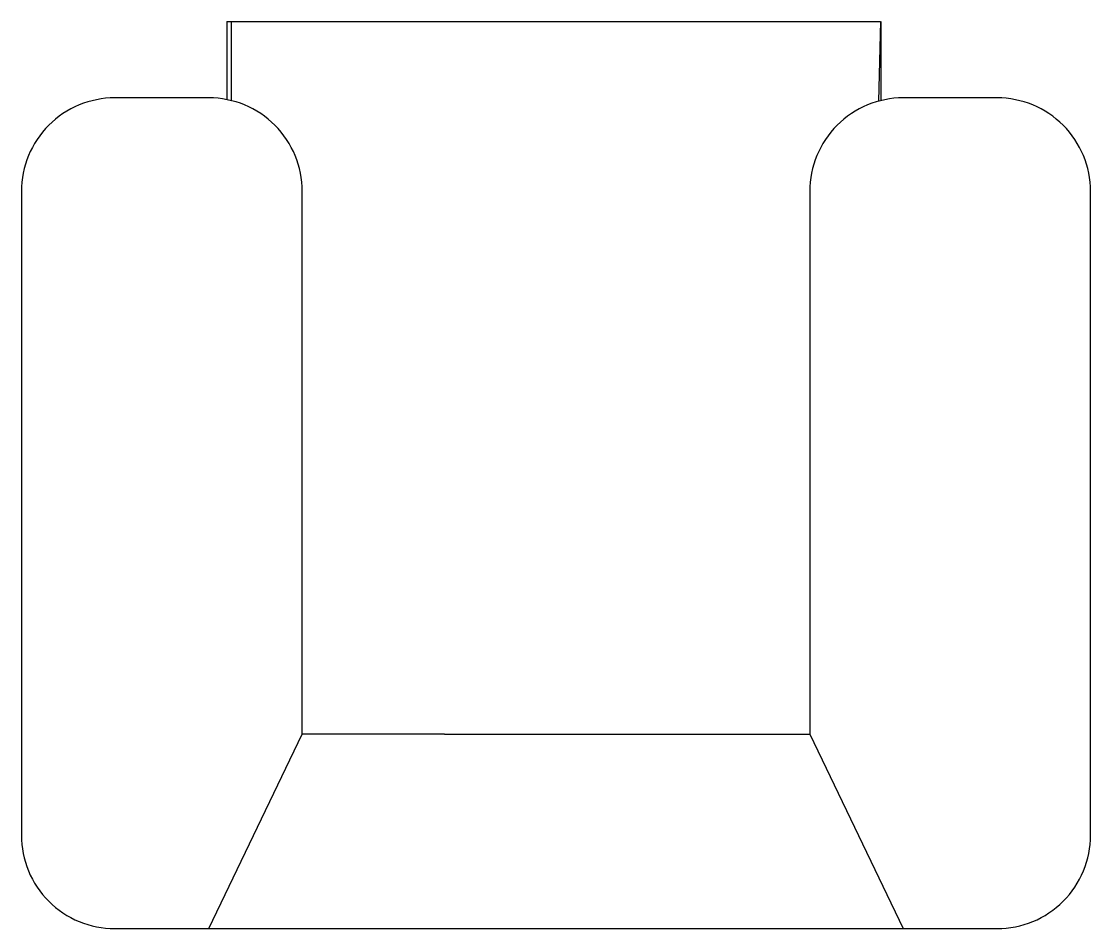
# Model space of a CAD drawing. Extents: x -0.5 to 0.53, y 0.05 to 0.92.
import ezdxf

# ---------------------------------------------------------------- set-up
doc = ezdxf.new("R2010")
doc.units = 0
doc.layers.get('0').update_dxf_attribs({"linetype": 'CONTINUOUS'})

msp = doc.modelspace()

# ---------------------------------------------------------------- linework, layer by layer
at = {"color": 0}
for p, q in [((-0.2971, 0.92), (-0.2972, 0.8438)), ((0.328, 0.92), (0.3281, 0.8438))]:
    msp.add_line(p, q, dxfattribs=at)
for points in [[(-0.3012, 0.92), (-0.3014, 0.8447)], [(-0.3012, 0.92), (0.3278, 0.92), (0.3259, 0.8432)], [(-0.0919, 0.234), (-0.2287, 0.234)], [(-0.0919, 0.234), (0.2596, 0.234)], [(-0.3639, 0.0469), (0.3948, 0.0469)]]:
    msp.add_lwpolyline(points, dxfattribs=at)
for points in [[(-0.2287, 0.234), (-0.2287, 0.7564, 0.414214), (-0.3187, 0.8464), (-0.4091, 0.8464, 0.414214), (-0.4991, 0.7564), (-0.4991, 0.1369, 0.414214), (-0.4091, 0.0469), (-0.3187, 0.0469)], [(0.3496, 0.0469), (0.4399, 0.0469, 0.414214), (0.5299, 0.1369), (0.5299, 0.7564, 0.414214), (0.4399, 0.8464), (0.3496, 0.8464, 0.414214), (0.2596, 0.7564), (0.2596, 0.234)]]:
    msp.add_lwpolyline(points, format="xyb", close=True, dxfattribs=at)

doc.saveas('drawing.dxf')
